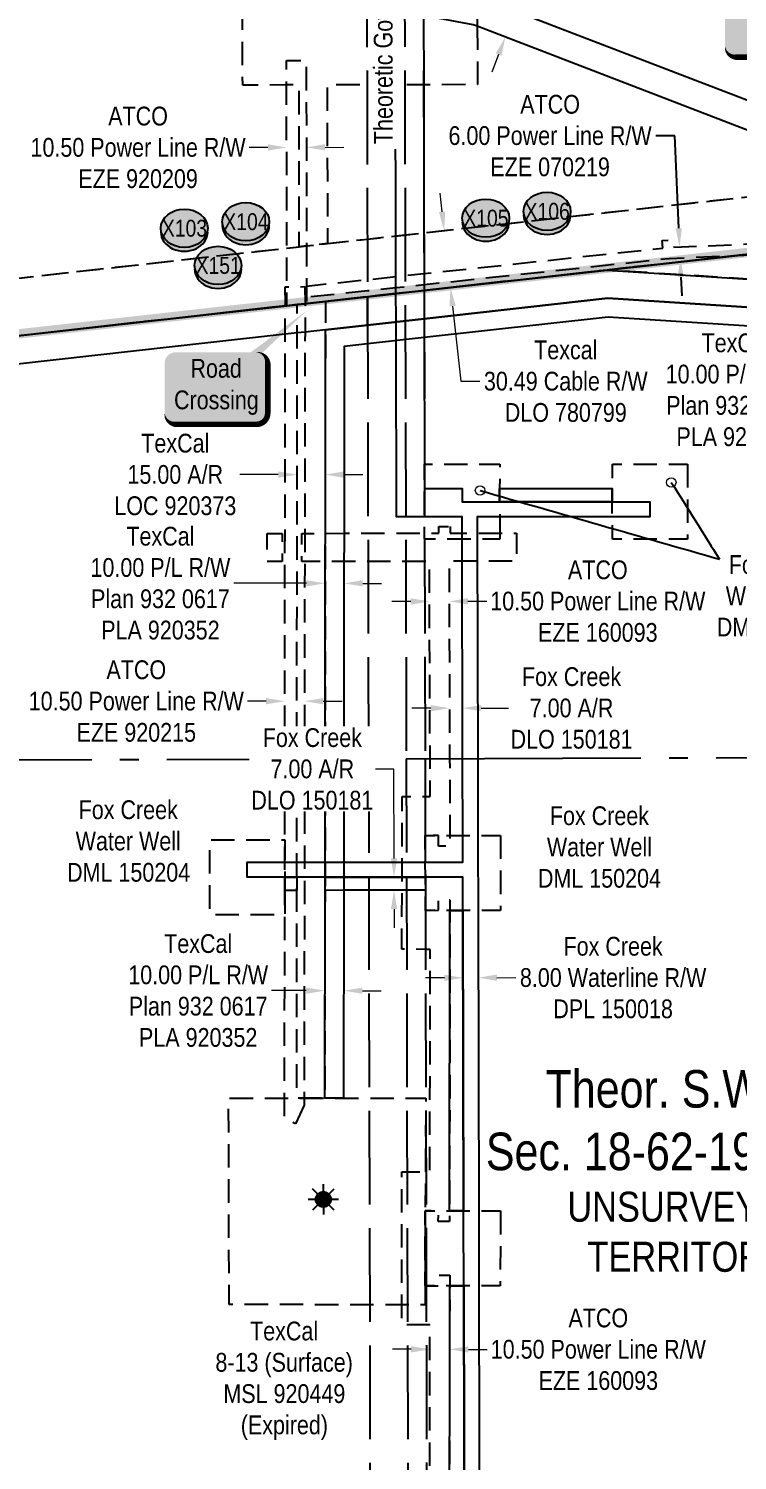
# Model space of a CAD drawing. Extents: x 507881 to 521259, y 6022177 to 6031356.
# Drawn here: x 509466 to 509844, y 6023571 to 6024334 of the extents above; entities that cross this region are included whole.
import ezdxf
from ezdxf.enums import TextEntityAlignment as Align

# ---------------------------------------------------------------- set-up
doc = ezdxf.new("R2010")
doc.units = 0
doc.header["$LTSCALE"] = 5
doc.header["$PDMODE"] = 3
doc.header["$PDSIZE"] = 30
for name, pattern in [('foc-ACCESSROAD', [3.75, 2.5, -1.25]), ('foc-EZE', [3.75, 2.5, -1.25]), ('foc-FLOWLINE', [3.75, 2.5, -1.25]), ('foc-QUARTERLINE', [33, 25, -3, 2, -3]), ('foc-UNSURVEYED', [12.5, 10, -2.5])]:
    doc.linetypes.add(name, pattern=pattern)
doc.layers.get('Defpoints').update_dxf_attribs({"color": 9})
for name, color, linetype in [('AS-OWNER', 7, 'Continuous'), ('AS-POWER', 104, 'foc-POWER'), ('C-SYMBOL', 7, 'Continuous'), ('CG-NOTES', 7, 'Continuous'), ('F-AR', 190, 'foc-ACCESSROAD'), ('F-EZE', 190, 'foc-FLOWLINE'), ('F-RW', 190, 'Continuous'), ('F-WS', 190, 'foc-ACCESSROAD'), ('F-WS-S', 190, 'Continuous'), ('L-QSEC', 8, 'foc-QUARTERLINE'), ('L-ROAD-T', 7, 'Continuous'), ('L-UNS-T', 3, 'Continuous'), ('L-USEC', 7, 'foc-UNSURVEYED'), ('P-BUFFER OUTLINE 30m', 40, 'foc-EZE'), ('P-CROSSINGS', 250, 'Continuous')]:
    doc.layers.add(name, color=color, linetype=linetype)
for name, color, linetype, lineweight in [('F-AR-T', 190, 'Continuous', 9), ('F-EZE-T', 190, 'Continuous', 9), ('F-RW-T', 190, 'Continuous', 9), ('F-WS-T', 190, 'Continuous', 9)]:
    doc.layers.add(name, color=color, linetype=linetype, lineweight=lineweight)
doc.styles.add('175L', font='ARIALN.TTF', dxfattribs={"height": 20})
doc.styles.add('80', font='ARIALN.TTF', dxfattribs={"height": 10})
doc.styles.add('80CG', font='ARIALN.TTF', dxfattribs={"height": 10})
doc.styles.add('80L', font='ARIALN.TTF', dxfattribs={"height": 10})
doc.styles.add('Crossing', font='ARIALN.TTF', dxfattribs={"height": 10})
doc.styles.add('foc-LtypeFont', font='ARIALN.TTF', dxfattribs={"height": 7.35})
doc.linetypes.add('foc-POWER', pattern='A,6,-1,["P",foc-LtypeFont,S=0.2,R=0,X=-0.625,Y=-0.75],-1.24,4', length=12.24)
doc.linetypes.add('foc-POWER-NOLINE', pattern='A,0,-4,["P",foc-LtypeFont,S=0.2,R=0,X=-0.625,Y=-0.75],-8.24', length=12.24)
doc.dimstyles.new('Compass 5 000', dxfattribs={"dimscale": 5, "dimtxt": 9, "dimasz": 2, "dimexe": 0.2, "dimexo": 0.0625, "dimgap": 0.5, "dimtad": 0, "dimtih": 1, "dimtoh": 1, "dimzin": 0, "dimdsep": 46, "dimtxsty": '80CG', "dimcen": 0.1, "dimse1": 1, "dimse2": 1, "dimclrd": 256, "dimclrt": 256, "dimaunit": 1, "dimadec": 4, "dimazin": 0, "dimtfac": 0.06, "dimtofl": 0, "dimtmove": 0, "dimatfit": 1, "dimfxl": 0.2, "dimtolj": 1, "dimtzin": 0, "dimlwd": -1, "dimarcsym": 0})

# ---------------------------------------------------------------- blocks, each defined once
blk = doc.blocks.new('*D639')
at = {"layer": 'Defpoints', "color": 0, "transparency": 16777216}
for p in [(509690.07, 6024028.45), (509679.61, 6024020.38), (509690.09, 6024020.41)]:
    blk.add_point(p, dxfattribs=at)
at = {"layer": 'F-EZE-T', "transparency": 16777216}
for p, q in [((509669.59, 6024028.39), (509659.59, 6024028.37)), ((509700.07, 6024028.48), (509710.07, 6024028.51))]:
    blk.add_line(p, q, dxfattribs=at)
for points in [[(509669.59, 6024030.06), (509669.6, 6024026.73), (509679.59, 6024028.42)], [(509700.06, 6024030.14), (509700.07, 6024026.81), (509690.07, 6024028.45)]]:
    blk.add_solid(points, dxfattribs=at)
at = {"layer": 'F-EZE-T', "transparency": 16777216, "insert": (509769.21, 6024028.51), "char_height": 10, "attachment_point": 5, "style": '80CG'}
blk.add_mtext('\\A1;ATCO\\P10.50 Power Line R/W\\PEZE 160093', dxfattribs=at)
blk = doc.blocks.new('*D640')
at = {"layer": 'Defpoints', "color": 0, "transparency": 16777216}
for p in [(509603.47, 6024277.89), (509613.97, 6024277.91), (509603.48, 6024270.28)]:
    blk.add_point(p, dxfattribs=at)
at = {"layer": 'F-EZE-T', "transparency": 16777216}
for p, q in [((509593.48, 6024270.26), (509583.48, 6024270.24)), ((509623.98, 6024270.31), (509633.98, 6024270.33))]:
    blk.add_line(p, q, dxfattribs=at)
for points in [[(509593.48, 6024271.93), (509593.49, 6024268.59), (509603.48, 6024270.28)], [(509623.98, 6024271.98), (509623.99, 6024268.65), (509613.98, 6024270.3)]]:
    blk.add_solid(points, dxfattribs=at)
at = {"layer": 'F-EZE-T', "transparency": 16777216, "insert": (509524.34, 6024270.24), "char_height": 10, "attachment_point": 5, "style": '80CG'}
blk.add_mtext('\\A1;ATCO\\P10.50 Power Line R/W\\PEZE 920209', dxfattribs=at)
blk = doc.blocks.new('*D641')
at = {"layer": 'Defpoints', "color": 0, "transparency": 16777216}
for p in [(509602.54, 6023989.06), (509613.02, 6023989.05), (509602.54, 6023975.27)]:
    blk.add_point(p, dxfattribs=at)
at = {"layer": 'F-EZE-T', "transparency": 16777216}
for p, q in [((509592.54, 6023975.27), (509582.54, 6023975.28)), ((509623.01, 6023975.25), (509633.01, 6023975.24))]:
    blk.add_line(p, q, dxfattribs=at)
for points in [[(509592.54, 6023976.94), (509592.53, 6023973.61), (509602.54, 6023975.27)], [(509623.02, 6023976.92), (509623.01, 6023973.58), (509613.01, 6023975.26)]]:
    blk.add_solid(points, dxfattribs=at)
at = {"layer": 'F-EZE-T', "transparency": 16777216, "insert": (509523.39, 6023975.28), "char_height": 10, "attachment_point": 5, "style": '80CG'}
blk.add_mtext('\\A1;ATCO\\P10.50 Power Line R/W\\PEZE 920215', dxfattribs=at)
blk = doc.blocks.new('*D642')
at = {"layer": 'Defpoints', "color": 0, "transparency": 16777216}
for p in [(509609.04, 6024095.97), (509609, 6024038.53), (509624.01, 6024038.52)]:
    blk.add_point(p, dxfattribs=at)
at = {"layer": 'F-AR-T', "transparency": 16777216}
for p, q in [((509599.04, 6024095.98), (509578.47, 6024095.99)), ((509634.04, 6024095.96), (509644.04, 6024095.95))]:
    blk.add_line(p, q, dxfattribs=at)
for points in [[(509599.04, 6024097.65), (509599.04, 6024094.31), (509609.04, 6024095.97)], [(509634.04, 6024097.63), (509634.04, 6024094.29), (509624.04, 6024095.96)]]:
    blk.add_solid(points, dxfattribs=at)
at = {"layer": 'F-AR-T', "transparency": 16777216, "insert": (509544.17, 6024095.99), "char_height": 10, "attachment_point": 5, "style": '80CG'}
blk.add_mtext('\\A1;TexCal\\P15.00 A/R\\PLOC 920373', dxfattribs=at)
blk = doc.blocks.new('*D653')
at = {"layer": 'Defpoints', "color": 0, "transparency": 16777216}
for p in [(509624.07, 6024134.89), (509634.06, 6024134.88), (509624.01, 6024038.06)]:
    blk.add_point(p, dxfattribs=at)
at = {"layer": 'F-RW-T', "transparency": 16777216}
for p, q in [((509614.01, 6024038.07), (509575.32, 6024038.09)), ((509644, 6024038.05), (509654, 6024038.04))]:
    blk.add_line(p, q, dxfattribs=at)
for points in [[(509614.01, 6024039.74), (509614.01, 6024036.4), (509624.01, 6024038.06)], [(509644, 6024039.72), (509644, 6024036.38), (509634, 6024038.06)]]:
    blk.add_solid(points, dxfattribs=at)
at = {"layer": 'F-RW-T', "transparency": 16777216, "insert": (509536.24, 6024038.09), "char_height": 10, "attachment_point": 5, "style": '80CG'}
blk.add_mtext('\\A1;TexCal\\P10.00 P/L R/W\\PPlan 932 0617\\PPLA 920352', dxfattribs=at)
blk = doc.blocks.new('*D654')
at = {"layer": 'Defpoints', "color": 0, "transparency": 16777216}
for p in [(509720.4, 6024344.97), (509725.36, 6024343.07), (509715.01, 6024330.97)]:
    blk.add_point(p, dxfattribs=at)
at = {"layer": 'F-RW-T', "transparency": 16777216}
for p, q in [((509728.95, 6024352.4), (509732.63, 6024361.98)), ((509732.63, 6024361.98), (509742.63, 6024361.98)), ((509716.39, 6024319.73), (509712.8, 6024310.4))]:
    blk.add_line(p, q, dxfattribs=at)
for points in [[(509727.39, 6024353), (509730.5, 6024351.8), (509725.36, 6024343.07)], [(509714.83, 6024320.33), (509717.94, 6024319.13), (509719.97, 6024329.06)]]:
    blk.add_solid(points, dxfattribs=at)
at = {"layer": 'F-RW-T', "transparency": 16777216, "insert": (509781.72, 6024361.98), "char_height": 10, "attachment_point": 5, "style": '80CG'}
blk.add_mtext('\\A1;TexCal\\P15.00 P/L R/W\\PPLA 990759', dxfattribs=at)
blk = doc.blocks.new('*D678')
at = {"layer": 'Defpoints', "color": 0, "transparency": 16777216}
for p in [(509653.23, 6023881.52), (509660.67, 6023881.52), (509653.23, 6023874.52)]:
    blk.add_point(p, dxfattribs=at)
at = {"layer": 'F-RW-T', "transparency": 16777216}
for p, q in [((509660.65, 6023939.14), (509650.65, 6023939.14)), ((509660.67, 6023891.52), (509660.65, 6023939.14)), ((509660.68, 6023864.52), (509660.68, 6023854.52))]:
    blk.add_line(p, q, dxfattribs=at)
for points in [[(509662.33, 6023891.52), (509659, 6023891.52), (509660.67, 6023881.52)], [(509662.35, 6023864.52), (509659.01, 6023864.52), (509660.67, 6023874.52)]]:
    blk.add_solid(points, dxfattribs=at)
at = {"layer": 'F-RW-T', "transparency": 16777216, "insert": (509617.16, 6023939.14), "char_height": 10, "attachment_point": 5, "style": '80CG', "bg_fill": 3, "box_fill_scale": 1.1, "bg_fill_color": 256, "bg_fill_true_color": 13158600, "bg_fill_transparency": 0}
blk.add_mtext('\\A1;Fox Creek\\P7.00 A/R\\PDLO 150181', dxfattribs=at)
blk = doc.blocks.new('*D679')
at = {"layer": 'Defpoints', "color": 0, "transparency": 16777216}
for p in [(509697.47, 6023828.51), (509705.48, 6023828.53), (509705.48, 6023827.95)]:
    blk.add_point(p, dxfattribs=at)
at = {"layer": 'F-RW-T', "transparency": 16777216}
for p, q in [((509687.47, 6023827.91), (509677.47, 6023827.89)), ((509715.48, 6023827.97), (509725.48, 6023827.99))]:
    blk.add_line(p, q, dxfattribs=at)
for points in [[(509687.47, 6023829.57), (509687.47, 6023826.24), (509697.47, 6023827.93)], [(509715.48, 6023829.63), (509715.49, 6023826.3), (509705.48, 6023827.95)]]:
    blk.add_solid(points, dxfattribs=at)
at = {"layer": 'F-RW-T', "transparency": 16777216, "insert": (509777.36, 6023827.99), "char_height": 10, "attachment_point": 5, "style": '80CG'}
blk.add_mtext('\\A1;Fox Creek\\P8.00 Waterline R/W\\PDPL 150018', dxfattribs=at)
blk = doc.blocks.new('*D685')
at = {"layer": 'Defpoints', "color": 0, "transparency": 16777216}
for p in [(509623.88, 6023830.04), (509633.87, 6023830.03), (509623.87, 6023821.06)]:
    blk.add_point(p, dxfattribs=at)
at = {"layer": 'F-RW-T', "transparency": 16777216}
for p, q in [((509613.87, 6023821.07), (509595.45, 6023821.08)), ((509643.87, 6023821.05), (509653.87, 6023821.04))]:
    blk.add_line(p, q, dxfattribs=at)
for points in [[(509613.88, 6023822.73), (509613.87, 6023819.4), (509623.87, 6023821.06)], [(509643.87, 6023822.71), (509643.87, 6023819.38), (509633.87, 6023821.05)]]:
    blk.add_solid(points, dxfattribs=at)
at = {"layer": 'F-RW-T', "transparency": 16777216, "insert": (509556.36, 6023821.08), "char_height": 10, "attachment_point": 5, "style": '80CG'}
blk.add_mtext('\\A1;TexCal\\P10.00 P/L R/W\\PPlan 932 0617\\PPLA 920352', dxfattribs=at)
blk = doc.blocks.new('GAS')
h = blk.add_hatch(color=255)
h.dxf.hatch_style = 1
edge = h.paths.add_edge_path()
edge.add_arc((0, 0), 0.9, 0, 360)
for p, q in [((0, 0.81), (0, 1.62)), ((-0.81, 0), (-1.62, 0)), ((-0.57, 0.57), (-1.14, 1.14)), ((0.57, 0.57), (1.14, 1.14)), ((1.62, 0), (0.81, 0)), ((-0.57, -0.57), (-1.14, -1.14)), ((0, -0.81), (0, -1.62)), ((1.14, -1.14), (0.57, -0.57))]:
    blk.add_line(p, q)
blk.add_circle((0, 0), 0.8)
blk = doc.blocks.new('*D1044')
at = {"layer": 'Defpoints', "color": 0, "transparency": 16777216}
for p in [(509816.97, 6024240.41), (509820.34, 6024210.11), (509690.75, 6024195.68)]:
    blk.add_point(p, dxfattribs=at)
at = {"layer": 'F-RW-T', "transparency": 16777216}
for p, q in [((509686.27, 6024235.92), (509685.16, 6024245.86)), ((509691.86, 6024185.74), (509696.32, 6024145.69)), ((509696.32, 6024145.69), (509706.32, 6024145.69))]:
    blk.add_line(p, q, dxfattribs=at)
for points in [[(509687.93, 6024236.1), (509684.61, 6024235.73), (509687.38, 6024225.98)], [(509693.51, 6024185.93), (509690.2, 6024185.56), (509690.75, 6024195.68)]]:
    blk.add_solid(points, dxfattribs=at)
at = {"layer": 'F-RW-T', "transparency": 16777216, "insert": (509752.15, 6024145.69), "char_height": 10, "attachment_point": 5, "style": '80CG'}
blk.add_mtext('\\A1;Texcal\\P30.49 Cable R/W\\PDLO 780799', dxfattribs=at)
blk = doc.blocks.new('*D1046')
at = {"layer": 'Defpoints', "color": 0, "transparency": 16777216}
for p in [(509817.42, 6024187.15), (509816.77, 6024177.18), (509894.33, 6024182.2)]:
    blk.add_point(p, dxfattribs=at)
at = {"layer": 'F-RW-T', "transparency": 16777216}
for p, q in [((509894.97, 6024192.18), (509895.62, 6024202.16)), ((509893.05, 6024162.25), (509891.69, 6024141.11)), ((509891.69, 6024141.11), (509881.69, 6024141.11))]:
    blk.add_line(p, q, dxfattribs=at)
for points in [[(509893.31, 6024192.29), (509896.64, 6024192.07), (509894.33, 6024182.2)], [(509891.38, 6024162.36), (509894.71, 6024162.14), (509893.69, 6024172.23)]]:
    blk.add_solid(points, dxfattribs=at)
at = {"layer": 'F-RW-T', "transparency": 16777216, "insert": (509842.6, 6024141.11), "char_height": 10, "attachment_point": 5, "style": '80CG'}
blk.add_mtext('\\A1;TexCal\\P10.00 P/L R/W\\PPlan 932 0617\\PPLA 920352', dxfattribs=at)
blk = doc.blocks.new('*D1108')
at = {"layer": 'Defpoints', "color": 0, "transparency": 16777216}
for p in [(509690.21, 6023974.6), (509697.16, 6023974.61), (509697.17, 6023971.56)]:
    blk.add_point(p, dxfattribs=at)
at = {"layer": 'F-RW-T', "transparency": 16777216}
for p, q in [((509680.22, 6023971.53), (509670.22, 6023971.51)), ((509707.17, 6023971.58), (509721.73, 6023971.61))]:
    blk.add_line(p, q, dxfattribs=at)
for points in [[(509680.22, 6023973.19), (509680.22, 6023969.86), (509690.22, 6023971.55)], [(509707.16, 6023973.25), (509707.17, 6023969.92), (509697.17, 6023971.56)]]:
    blk.add_solid(points, dxfattribs=at)
at = {"layer": 'F-RW-T', "transparency": 16777216, "insert": (509755.23, 6023971.61), "char_height": 10, "attachment_point": 5, "style": '80CG'}
blk.add_mtext('\\A1;Fox Creek\\P7.00 A/R\\PDLO 150181', dxfattribs=at)
blk = doc.blocks.new('*D1113')
at = {"layer": 'Defpoints', "color": 0, "transparency": 16777216}
for p in [(509690.25, 6023545.93), (509698.09, 6023545.95), (509698.1, 6023542.64)]:
    blk.add_point(p, dxfattribs=at)
at = {"layer": 'F-RW-T', "transparency": 16777216}
for p, q in [((509680.26, 6023542.59), (509670.26, 6023542.57)), ((509708.1, 6023542.66), (509718.1, 6023542.68))]:
    blk.add_line(p, q, dxfattribs=at)
for points in [[(509680.26, 6023544.26), (509680.27, 6023540.93), (509690.26, 6023542.62)], [(509708.1, 6023544.33), (509708.1, 6023540.99), (509698.1, 6023542.64)]]:
    blk.add_solid(points, dxfattribs=at)
at = {"layer": 'F-RW-T', "transparency": 16777216, "insert": (509751.59, 6023542.68), "char_height": 10, "attachment_point": 5, "style": '80CG'}
blk.add_mtext('\\A1;Fox Creek\\P7.00 A/R\\PDLO 150181', dxfattribs=at)
blk = doc.blocks.new('*D1119')
at = {"layer": 'Defpoints', "color": 0, "transparency": 16777216}
for p in [(509679.79, 6023629.84), (509690.29, 6023629.98), (509690.29, 6023629.84)]:
    blk.add_point(p, dxfattribs=at)
at = {"layer": 'F-EZE-T', "transparency": 16777216}
for p, q in [((509669.79, 6023629.99), (509659.79, 6023629.99)), ((509700.29, 6023629.97), (509710.34, 6023629.97))]:
    blk.add_line(p, q, dxfattribs=at)
for points in [[(509669.79, 6023631.65), (509669.79, 6023628.32), (509679.79, 6023629.98)], [(509700.29, 6023631.64), (509700.29, 6023628.3), (509690.29, 6023629.98)]]:
    blk.add_solid(points, dxfattribs=at)
at = {"layer": 'F-EZE-T', "transparency": 16777216, "insert": (509769.48, 6023629.97), "char_height": 10, "attachment_point": 5, "style": '80CG'}
blk.add_mtext('\\A1;ATCO\\P10.50 Power Line R/W\\PEZE 160093', dxfattribs=at)
blk = doc.blocks.new('*U1400')
h = blk.add_hatch(color=255)
edge = h.paths.add_edge_path()
edge.add_line((-24, -28.5), (24, -28.5))
edge.add_arc((24, -22.5), 6, 270, 360)
edge.add_line((30, -22.5), (30, 21))
edge.add_arc((24, 21), 6, 0, 90)
edge.add_line((24, 27), (-24, 27))
edge.add_arc((-24, 21), 6, 90, 180)
edge.add_line((-30, 21), (-30, -22.5))
edge.add_arc((-24, -22.5), 6, 180, 270)
at = {"color": 14, "flags": 128}
blk.add_lwpolyline([(-24, -28.5, 3, 3, 0), (24, -28.5, 3, 3, 0.414214), (30, -22.5, 3, 3, 0), (30, 21, 3, 0, 0.414214), (24, 27, 0, 0, 0), (-24, 27, 0, 0, 0.414214), (-30, 21, 0, 0, 0), (-30, -22.5, 0, 3, 0.414214)], format="xyseb", close=True, dxfattribs=at)
at = {"color": 14, "style": '80'}
blk.add_attdef('ENTER_TEXT_001', (-26.85, -4.92), '', height=10, dxfattribs=at)
blk = doc.blocks.new('*D1432')
at = {"layer": 'Defpoints', "color": 0, "transparency": 16777216}
for p in [(509812.77, 6024217.2), (509828.9, 6024217.91), (509829.16, 6024211.92)]:
    blk.add_point(p, dxfattribs=at)
at = {"layer": 'F-RW', "transparency": 16777216}
for p, q in [((509810.16, 6024276.52), (509800.16, 6024276.52)), ((509812.33, 6024227.2), (509810.16, 6024276.52)), ((509813.47, 6024201.22), (509813.91, 6024191.23))]:
    blk.add_line(p, q, dxfattribs=at)
for points in [[(509814, 6024227.27), (509810.67, 6024227.12), (509812.77, 6024217.2)], [(509815.14, 6024201.29), (509811.81, 6024201.15), (509813.03, 6024211.21)]]:
    blk.add_solid(points, dxfattribs=at)
at = {"layer": 'F-RW', "transparency": 16777216, "insert": (509743.8, 6024276.52), "char_height": 10, "attachment_point": 5, "style": '80CG'}
blk.add_mtext('\\A1;ATCO\\P6.00 Power Line R/W\\PEZE 070219', dxfattribs=at)
blk = doc.blocks.new('xing2')
h = blk.add_hatch(color=50)
h.dxf.hatch_style = 1
edge = h.paths.add_edge_path()
edge.add_ellipse((0, 0), major_axis=(-12.5, 0), ratio=0.816297, start_angle=0, end_angle=360)
h = blk.add_hatch(color=250)
h.dxf.hatch_style = 1
edge = h.paths.add_edge_path()
edge.add_ellipse((0, -2.05), major_axis=(-12.5, 0), ratio=0.816297, start_angle=0, end_angle=180)
edge.add_line((12.5, -2.05), (12.5, 0))
edge.add_ellipse((0, 0), major_axis=(-12.5, 0), ratio=0.816297, start_angle=0, end_angle=180, ccw=False)
edge.add_line((-12.5, 0), (-12.5, -2.05))
at = {"color": 250}
blk.add_ellipse((0, 0), major_axis=(-12.5, 0), ratio=0.816297, dxfattribs=at)
blk.add_ellipse((0, -2.05), major_axis=(-12.5, 0), ratio=0.816297, start_param=0, end_param=3.141593, dxfattribs=at)
at = {"color": 250, "style": 'Crossing'}
blk.add_attdef('CROSSING', text='', height=9, dxfattribs=at).set_placement((0.09, 0.02), align=Align.MIDDLE_CENTER)
at = {"color": 250, "style": 'Crossing', "flags": 1}
for tag, p in [('OWNER', (0.09, -12.49)), ('DESCRIPTION', (0.09, -25.77)), ('LOCATION', (0.09, -39.3)), ('DWG_REF', (0.09, -52.84))]:
    blk.add_attdef(tag, text='', height=9, dxfattribs=at).set_placement(p, align=Align.MIDDLE_CENTER)
blk = doc.blocks.new('*U1601')
h = blk.add_hatch(color=59)
edge = h.paths.add_edge_path()
edge.add_line((-21.5, -20), (21.5, -20))
edge.add_arc((21.5, -14), 6, 270, 360)
edge.add_line((27.5, -14), (27.5, 12.5))
edge.add_arc((21.5, 12.5), 6, 0, 90)
edge.add_line((21.5, 18.5), (-21.5, 18.5))
edge.add_arc((-21.5, 12.5), 6, 90, 180)
edge.add_line((-27.5, 12.5), (-27.5, -14))
edge.add_arc((-21.5, -14), 6, 180, 270)
at = {"color": 1, "flags": 128}
blk.add_lwpolyline([(48.7, 40.93, 0, 7.5, 0), (0, 0, 0, 0, 0)], format="xyseb", dxfattribs=at)
blk.add_lwpolyline([(-21.5, -20, 3, 3, 0), (21.5, -20, 3, 3, 0.414214), (27.5, -14, 3, 3, 0), (27.5, 12.5, 3, 0, 0.414214), (21.5, 18.5, 0, 0, 0), (-21.5, 18.5, 0, 0, 0.414214), (-27.5, 12.5, 0, 0, 0), (-27.5, -14, 0, 3, 0.414214)], format="xyseb", close=True, dxfattribs=at)
at = {"color": 1, "style": '80'}
blk.add_attdef('ENTER_TEXT_001', (-37.38, -4.99), '', height=10, dxfattribs=at)

msp = doc.modelspace()

# ---------------------------------------------------------------- linework, layer by layer
at = {"layer": 'AS-POWER', "linetype": 'foc-POWER-NOLINE', "flags": 128}
msp.add_lwpolyline([(508327.399, 6024141.431), (508384.161, 6024141.764), (508648.994, 6024142.494), (508844.709, 6024143.002), (509028.145, 6024144.835), (509256.304, 6024147.109), (509907.517, 6024219.816), (509919.997, 6024221.206), (509961.766, 6024210.917), (509991.73, 6024188.567), (510002.716, 6024180.37), (510052.236, 6024143.43), (510056.216, 6024140.407), (510068.153, 6024131.338), (510080.283, 6024122.125), (510084.071, 6024119.247), (510125.674, 6024087.695), (510191.804, 6024037.541), (510203.435, 6024028.762), (510210.2, 6024023.654), (510210.613, 6024023.343), (510211.411, 6024022.74), (510214.932, 6024020.083), (510215.502, 6024019.651), (510296.096, 6023958.814), (510298.091, 6023957.307), (510312.188, 6023946.666), (510314.054, 6023945.258), (510415.8, 6023868.457), (510450.414, 6023822.362), (510455.051, 6023816.189), (510457.074, 6023813.494), (510459.126, 6023810.762), (510464.115, 6023804.118), (510465.786, 6023801.893), (510469.381, 6023797.106), (510481.306, 6023781.226), (510486.885, 6023777.014), (510574.205, 6023711.101), (510591.554, 6023698.005), (510729.603, 6023593.801)], dxfattribs=at)
at = {"layer": 'F-AR', "flags": 128}
msp.add_lwpolyline([(508295.182, 6023016.666), (508296.274, 6023116.6), (508296.603, 6023146.759), (508298.427, 6023314.11), (508298.429, 6023317.49), (508298.423, 6023344.599), (508298.421, 6023347.991), (508298.39, 6023364.807), (508298.371, 6023374.8), (508297.987, 6023576.42), (508297.959, 6023591.42), (508297.443, 6023862.306), (508297.415, 6023877.296), (508297.336, 6023918.533), (508297.32, 6023926.968), (508297.307, 6023933.753), (508297.301, 6023936.993), (508297.294, 6023940.889), (508297.272, 6023952.356), (508297.253, 6023962.407), (508297.234, 6023972.46), (508297.175, 6024003.319), (508297.146, 6024018.324), (508297.021, 6024084.272), (508296.817, 6024191.246), (508296.788, 6024206.236), (508296.76, 6024221.228), (508296.717, 6024244.016), (508296.698, 6024254.079), (508296.056, 6024590.758), (508296.044, 6024597.02), (508296.038, 6024600.203), (508296.018, 6024610.71), (508296.013, 6024612.923), (508296.004, 6024618.048), (508295.964, 6024638.288), (508299.008, 6024637.985), (508316.094, 6024636.155), (508323.404, 6024635.378), (508326.457, 6024635.065), (508326.521, 6024601.606), (508326.541, 6024591.099), (508327.184, 6024254.051), (508327.203, 6024243.989), (508327.246, 6024221.433), (508327.274, 6024206.44), (508327.303, 6024191.377), (508327.341, 6024171.918), (508330.39, 6024171.936), (508334.244, 6024171.958), (508357.093, 6024172.093), (508364.1, 6024172.154), (508374.014, 6024172.199), (508384.029, 6024172.253), (508399.06, 6024172.294), (508648.911, 6024172.977), (508664.516, 6024173.021), (508844.65, 6024173.52), (508938.141, 6024173.778), (508953.249, 6024173.861), (508970.333, 6024173.875), (508985.675, 6024173.908), (509007.147, 6024173.968), (509022.493, 6024174.01), (509055.186, 6024174.099), (509056.913, 6024174.104), (509177.129, 6024176.217), (509254.452, 6024177.578), (509603.58, 6024216.626), (509610.22, 6024217.37), (509614.08, 6024217.801), (509625.221, 6024219.047), (509643.116, 6024221.05), (509646.479, 6024221.425), (509661.634, 6024223.112), (509676.63, 6024224.782), (509907.447, 6024250.484), (509907.513, 6024221.371), (509907.517, 6024219.816), (509841.452, 6024212.459), (509774.126, 6024204.962), (509676.695, 6024194.078), (509661.698, 6024192.426), (509646.544, 6024190.756), (509624.1, 6024188.245), (509614.136, 6024187.13), (509613.286, 6024187.035), (509609.096, 6024186.566), (509603.636, 6024185.956), (509602.781, 6024185.86), (509256.304, 6024147.109), (509206.216, 6024146.609), (509200.209, 6024146.553), (509177.188, 6024146.323), (509055.243, 6024145.105), (509054.204, 6024145.094), (509019.159, 6024144.746), (509003.8, 6024144.593), (508982.312, 6024144.379), (508966.966, 6024144.229), (508949.845, 6024144.056), (508934.738, 6024143.907), (508844.709, 6024143.002), (508671.405, 6024142.553), (508664.602, 6024142.536), (508655.798, 6024142.512), (508648.994, 6024142.494), (508397.279, 6024141.799), (508384.161, 6024141.764), (508382.248, 6024141.755), (508372.233, 6024141.695), (508357.067, 6024141.605), (508334.217, 6024141.468), (508330.448, 6024141.445), (508327.399, 6024141.431), (508327.634, 6024018.298), (508327.663, 6024003.294), (508327.721, 6023972.432), (508327.74, 6023962.379), (508327.759, 6023952.327), (508327.781, 6023940.971), (508327.784, 6023939.161), (508327.813, 6023923.941), (508327.902, 6023877.264), (508327.931, 6023862.273), (508328.859, 6023374.837), (508328.87, 6023369.036), (508328.878, 6023364.843), (508328.91, 6023348.049), (508328.928, 6023338.549), (508328.917, 6023313.947), (508327.093, 6023146.841), (508326.763, 6023116.682), (508325.672, 6023016.749)], dxfattribs=at)
msp.add_lwpolyline([(509623.907, 6023874.506), (509623.839, 6023763.803), (509612.82, 6023763.812), (509608.835, 6023763.814), (509608.904, 6023874.5), (509608.908, 6023881.5), (509608.947, 6023944.463), (509609.087, 6024171.439), (509609.096, 6024186.566), (509613.286, 6024187.036), (509614.136, 6024187.13), (509624.1, 6024188.245), (509624.091, 6024173.116), (509623.95, 6023944.505), (509623.911, 6023881.506), (509623.907, 6023874.506)], close=True, dxfattribs=at)
at = {"layer": 'F-EZE', "flags": 128}
for points in [[(509609.096, 6024186.566), (509603.636, 6024185.957), (509603.618, 6024195.989), (509603.58, 6024216.626), (509603.423, 6024303.538), (509603.399, 6024316.542), (509613.901, 6024316.56), (509614.08, 6024217.801), (509614.119, 6024196.412), (509614.13, 6024190.378), (509614.136, 6024187.13), (509613.286, 6024187.036), (509609.096, 6024186.566)], [(510039.655, 6024236.77), (510044.712, 6024231.691), (510040.461, 6024227.46), (510035.405, 6024232.539), (510029.469, 6024228.048), (509992.824, 6024200.177), (509999.525, 6024195.019), (510007.843, 6024188.617), (510014.852, 6024183.222), (510061.479, 6024147.336), (510073.359, 6024138.192), (510085.431, 6024128.901), (510207.899, 6024034.648), (510213.887, 6024030.035), (510215.821, 6024028.55), (510218.747, 6024026.294), (510216.061, 6024020.789), (510212.193, 6024023.769), (510211.195, 6024024.534), (510204.272, 6024029.866), (510081.801, 6024124.122), (510069.729, 6024133.413), (510057.848, 6024142.557), (510007.315, 6024181.451), (509998.044, 6024188.587), (509991.988, 6024193.248), (509984.267, 6024191.434), (509972.414, 6024192.197), (509981.044, 6024198.755), (509914.633, 6024214.782), (509913.959, 6024197.484), (509907.966, 6024197.717), (509908.656, 6024215.416), (509907.527, 6024215.366), (509841.452, 6024212.459), (509807.204, 6024210.953), (509676.689, 6024197.044), (509661.692, 6024195.446), (509646.537, 6024193.831), (509614.13, 6024190.378), (509614.119, 6024196.412), (509646.525, 6024199.866), (509661.679, 6024201.481), (509676.676, 6024203.078), (509803.785, 6024216.623), (509803.504, 6024220.613), (509809.486, 6024221.035), (509809.765, 6024217.073), (509907.513, 6024221.372), (509908.891, 6024221.432), (509910.234, 6024255.899), (509910.555, 6024264.131), (509916.547, 6024263.897), (509916.147, 6024253.625), (509914.871, 6024220.893), (509987.203, 6024203.438), (510025.907, 6024232.855), (510029.428, 6024235.53), (510033.545, 6024238.658), (510042.389, 6024250.185), (510052.841, 6024263.807), (510063.126, 6024277.212), (510065.986, 6024271.09), (510055.701, 6024257.684), (510045.25, 6024244.062), (510039.655, 6024236.77)], [(509907.527, 6024215.366), (509907.571, 6024196.371), (509774.126, 6024204.962), (509841.452, 6024212.459), (509907.517, 6024219.816), (509907.527, 6024215.366)], [(509612.816, 6023760.133), (509608.182, 6023750.155), (509602.308, 6023752.939), (509602.326, 6023763.819), (509602.484, 6023861.49), (509602.442, 6023874.498), (509602.442, 6023881.497), (509602.459, 6023889.497), (509602.484, 6023901.489), (509602.514, 6023944.445), (509602.62, 6024097.755), (509602.753, 6024170.731), (509602.781, 6024185.86), (509602.783, 6024187.017), (509602.681, 6024195.978), (509603.618, 6024195.989), (509613.182, 6024196.097), (509613.286, 6024187.036), (509613.258, 6024171.904), (509613.122, 6024097.748), (509613.092, 6024064.655), (509613.078, 6024049.659), (509612.983, 6023944.474), (509612.933, 6023889.502), (509612.926, 6023881.502), (509612.82, 6023763.812), (509612.816, 6023760.133)], [(509593.038, 6024064.621), (509601.085, 6024064.635), (509601.111, 6024049.643), (509593.03, 6024049.63), (509593.038, 6024064.621)], [(509690.5, 6024068.269), (509690.507, 6024064.787), (509696.968, 6024064.798), (509704.968, 6024064.812), (509716.968, 6024064.832), (509725.94, 6024064.848), (509725.967, 6024049.865), (509705.001, 6024049.828), (509697, 6024049.814), (509690.007, 6024049.801), (509690.295, 6023944.706), (509690.407, 6023903.772), (509690.404, 6023898.02), (509684.407, 6023898.059), (509684.445, 6023903.771), (509677.308, 6023903.781), (509677.338, 6023889.528), (509677.355, 6023881.528), (509677.37, 6023874.528), (509677.392, 6023863.822), (509684.443, 6023863.878), (509684.424, 6023869.506), (509690.421, 6023869.527), (509690.404, 6023863.771), (509690.4, 6023861.536), (509690.271, 6023703.756), (509690.264, 6023698.026), (509684.268, 6023698.119), (509684.355, 6023703.777), (509677.73, 6023703.77), (509677.313, 6023703.77), (509677.274, 6023663.777), (509677.815, 6023663.777), (509684.335, 6023663.785), (509684.319, 6023669.517), (509690.316, 6023669.535), (509690.312, 6023663.757), (509690.223, 6023503.553), (509690.209, 6023497.819), (509684.212, 6023497.851), (509684.243, 6023503.586), (509678.153, 6023503.596), (509677.237, 6023503.598), (509677.217, 6023489.39), (509677.206, 6023481.389), (509677.195, 6023476.732), (509677.192, 6023474.39), (509677.179, 6023463.605), (509678.238, 6023463.605), (509717.179, 6023463.569), (509717.646, 6023463.568), (509717.634, 6023451.075), (509679.666, 6023451.115), (509679.654, 6023442.867), (509678.281, 6023442.869), (509664.65, 6023442.882), (509664.663, 6023451.125), (509656.658, 6023451.133), (509656.672, 6023466.128), (509664.687, 6023466.121), (509664.699, 6023474.363), (509664.711, 6023481.363), (509664.723, 6023489.364), (509664.778, 6023524.33), (509678.109, 6023524.316), (509679.728, 6023524.313), (509679.794, 6023643.078), (509677.858, 6023643.08), (509664.766, 6023643.09), (509664.775, 6023653.748), (509664.84, 6023724.512), (509677.355, 6023724.499), (509677.686, 6023724.499), (509679.796, 6023724.497), (509679.901, 6023843.074), (509677.436, 6023843.076), (509664.9, 6023843.091), (509664.922, 6023874.523), (509664.927, 6023881.523), (509664.932, 6023889.523), (509664.957, 6023924.54), (509677.264, 6023924.538), (509679.923, 6023924.537), (509679.858, 6023944.674), (509679.517, 6024049.776), (509677, 6024049.766), (509646.841, 6024049.637), (509645.332, 6024049.63), (509634.009, 6024049.64), (509624.015, 6024049.649), (509613.078, 6024049.659), (509611.645, 6024049.661), (509611.586, 6024064.653), (509613.092, 6024064.655), (509624.024, 6024064.674), (509634.019, 6024064.691), (509646.81, 6024064.713), (509676.969, 6024064.764), (509684.509, 6024064.777), (509684.503, 6024068.257), (509690.5, 6024068.269)]]:
    msp.add_lwpolyline(points, close=True, dxfattribs=at)
at = {"layer": 'F-RW'}
for points in [[(509967.533, 6024249.94), (509962.148, 6024235.937), (509916.147, 6024253.625), (509910.234, 6024255.899), (509907.432, 6024256.977), (509705.029, 6024334.811), (509702.868, 6024335.641), (509676.386, 6024340.572), (509646.216, 6024346.191), (509613.551, 6024352.273), (509616.297, 6024367.023), (509646.183, 6024361.458), (509676.354, 6024355.839), (509705, 6024350.504), (509706.969, 6024350.138), (509907.396, 6024273.065), (509967.533, 6024249.94)], [(509776.933, 6024081.536), (509716.933, 6024081.536), (509716.933, 6024088.537), (509776.933, 6024088.536), (509776.933, 6024081.536)], [(509602.442, 6023874.498), (509602.442, 6023881.497), (509608.908, 6023881.5), (509608.904, 6023874.5), (509602.442, 6023874.498)], [(509677.355, 6023881.528), (509677.37, 6023874.528), (509664.922, 6023874.523), (509647.211, 6023874.516), (509633.902, 6023874.51), (509623.907, 6023874.506), (509623.911, 6023881.506), (509633.906, 6023881.51), (509647.196, 6023881.516), (509664.927, 6023881.523), (509677.355, 6023881.528)], [(509697.396, 6023863.766), (509697.4, 6023861.536), (509697.731, 6023703.75), (509697.228, 6023703.75), (509690.271, 6023703.756), (509690.4, 6023861.536), (509690.404, 6023863.771), (509697.396, 6023863.766)], [(509697.278, 6023663.75), (509697.819, 6023663.75), (509697.824, 6023661.537), (509698.192, 6023503.526), (509697.254, 6023503.527), (509690.233, 6023503.553), (509690.312, 6023663.757), (509697.278, 6023663.75)]]:
    msp.add_lwpolyline(points, close=True, dxfattribs=at)
for points in [[(509698.197, 6023501.265), (509697.824, 6023661.537), (509697.735, 6023701.536), (509697.398, 6023861.536), (509697.368, 6023881.536), (509677.355, 6023881.528), (509647.196, 6023881.516), (509633.906, 6023881.51), (509623.911, 6023881.506), (509612.926, 6023881.502), (509608.908, 6023881.5), (509602.442, 6023881.497), (509582.442, 6023881.489), (509582.442, 6023889.489), (509602.459, 6023889.497), (509608.913, 6023889.5), (509612.933, 6023889.502), (509623.916, 6023889.506), (509633.911, 6023889.51), (509647.179, 6023889.516), (509677.338, 6023889.528), (509697.35, 6023889.536), (509697.313, 6023901.536), (509697.222, 6023944.727), (509696.975, 6024061.536), (509696.949, 6024073.536), (509676.95, 6024073.536), (509661.95, 6024073.536), (509661.752, 6024167.271), (509661.748, 6024168.912), (509661.73, 6024177.342), (509661.727, 6024178.964), (509661.698, 6024192.426), (509661.695, 6024194.046), (509661.692, 6024195.446), (509661.679, 6024201.48), (509661.634, 6024223.112), (509661.464, 6024303.644), (509661.38, 6024343.366)], [(509676.386, 6024340.572), (509676.464, 6024303.672), (509676.63, 6024224.782), (509676.676, 6024203.078), (509676.689, 6024197.044), (509676.695, 6024194.078), (509676.727, 6024178.996), (509676.748, 6024168.943), (509676.891, 6024101.536), (509676.918, 6024088.536), (509696.916, 6024088.536), (509696.931, 6024081.536), (509716.933, 6024081.536), (509776.933, 6024081.536), (509796.933, 6024081.536), (509796.933, 6024081.536), (509796.932, 6024073.536), (509776.95, 6024073.535), (509716.95, 6024073.536), (509704.949, 6024073.536), (509704.975, 6024061.536), (509705.23, 6023944.752), (509705.325, 6023901.536), (509705.412, 6023861.536), (509705.761, 6023701.536), (509705.848, 6023661.536), (509706.198, 6023501.316)], [(509746.552, 6024186.797), (509676.727, 6024178.996), (509646.575, 6024175.671), (509646.544, 6024190.756), (509676.695, 6024194.078), (509746.52, 6024201.878)], [(509256.304, 6024147.109), (509602.781, 6024185.86), (509603.636, 6024185.956), (509609.096, 6024186.566), (509613.286, 6024187.036), (509614.136, 6024187.13), (509624.1, 6024188.245), (509646.544, 6024190.756), (509646.575, 6024175.671), (509624.091, 6024173.116), (509613.257, 6024171.904), (509609.087, 6024171.439), (509602.753, 6024170.731), (509602.753, 6024170.731), (509257.214, 6024132.127)], [(509975.359, 6024166.972), (509774.709, 6024179.889), (509676.748, 6024168.943), (509646.597, 6024165.58), (509634.08, 6024164.177), (509633.945, 6023944.533), (509633.906, 6023881.51), (509633.902, 6023874.511), (509633.834, 6023763.796), (509623.839, 6023763.803), (509623.907, 6023874.506), (509623.911, 6023881.506), (509623.95, 6023944.505), (509624.091, 6024173.116), (509646.575, 6024175.671), (509676.727, 6024178.996), (509774.478, 6024189.918), (509774.478, 6024189.918), (509982.597, 6024176.52)]]:
    msp.add_lwpolyline(points, dxfattribs=at)
at = {"layer": 'F-RW', "flags": 128}
msp.add_lwpolyline([(509982.597, 6024176.52), (509774.478, 6024189.918), (509676.727, 6024178.996), (509646.575, 6024175.671), (509646.544, 6024190.756), (509676.695, 6024194.078), (509774.126, 6024204.962), (509907.571, 6024196.371)], dxfattribs=at)
at = {"layer": 'F-WS', "flags": 128}
for points in [[(509705.029, 6024334.811), (509705.085, 6024303.724), (509676.464, 6024303.672), (509646.306, 6024303.616), (509625.067, 6024303.578), (509625.221, 6024219.047), (509614.08, 6024217.801), (509610.22, 6024217.369), (509610.064, 6024303.55), (509603.423, 6024303.538), (509580.057, 6024303.496), (509579.866, 6024408.519), (509617.875, 6024408.589), (509632.866, 6024408.616), (509646.084, 6024408.64), (509676.243, 6024408.695), (509704.894, 6024408.747), (509705, 6024350.504), (509705.029, 6024334.811)], [(510029.461, 6024228.044), (510029.487, 6024209.668), (510029.505, 6024202.064), (510029.515, 6024197.866), (510029.536, 6024188.686), (510007.843, 6024188.617), (509998.044, 6024188.587), (509991.73, 6024188.567), (509907.59, 6024188.3), (509907.571, 6024196.371), (509907.527, 6024215.366), (509907.517, 6024219.816), (509841.452, 6024212.459), (509774.126, 6024204.962), (509676.695, 6024194.078), (509646.544, 6024190.756), (509624.1, 6024188.245), (509614.136, 6024187.13), (509613.286, 6024187.036), (509609.096, 6024186.566), (509603.636, 6024185.956), (509602.781, 6024185.86), (509256.304, 6024147.109), (509206.216, 6024146.609), (509200.209, 6024146.566), (509177.187, 6024146.331), (509177.176, 6024152.484), (509177.129, 6024176.218), (509254.452, 6024177.578), (509603.58, 6024216.626), (509610.22, 6024217.369), (509614.08, 6024217.801), (509625.221, 6024219.047), (509643.116, 6024221.05), (509646.479, 6024221.425), (509676.63, 6024224.782), (509907.447, 6024250.484), (509907.432, 6024256.977), (509907.396, 6024273.065), (509907.311, 6024310.247), (510014.173, 6024310.586), (510029.257, 6024310.634), (510029.331, 6024278.138), (510029.372, 6024259.981), (510029.428, 6024235.53), (510029.461, 6024228.044)], [(509716.968, 6024064.832), (509716.975, 6024061.536), (509704.975, 6024061.536), (509696.975, 6024061.536), (509689.975, 6024061.536), (509676.975, 6024061.536), (509676.969, 6024064.764), (509676.95, 6024073.536), (509676.918, 6024088.536), (509676.891, 6024101.536), (509716.975, 6024101.536), (509716.933, 6024088.537), (509716.933, 6024081.536), (509716.95, 6024073.536), (509716.968, 6024064.832)], [(509816.975, 6024101.536), (509816.975, 6024061.536), (509776.975, 6024061.536), (509776.95, 6024073.535), (509776.933, 6024081.536), (509776.933, 6024088.536), (509776.975, 6024101.536), (509816.975, 6024101.536)], [(509717.433, 6023903.752), (509717.403, 6023863.752), (509705.407, 6023863.76), (509697.396, 6023863.766), (509690.404, 6023863.771), (509684.443, 6023863.878), (509677.392, 6023863.822), (509677.37, 6023874.528), (509677.355, 6023881.528), (509677.338, 6023889.528), (509677.308, 6023903.781), (509684.445, 6023903.771), (509690.393, 6023903.772), (509697.319, 6023903.766), (509705.32, 6023903.76), (509717.433, 6023903.752)], [(509602.442, 6023874.498), (509602.484, 6023861.49), (509562.484, 6023861.489), (509562.484, 6023901.489), (509602.484, 6023901.489), (509602.459, 6023889.497), (509602.442, 6023881.497), (509602.442, 6023874.498)], [(509677.274, 6023663.777), (509677.264, 6023653.738), (509664.775, 6023653.748), (509647.677, 6023653.76), (509572.812, 6023653.817), (509572.58, 6023763.842), (509602.326, 6023763.819), (509608.835, 6023763.814), (509612.82, 6023763.812), (509623.839, 6023763.803), (509633.834, 6023763.796), (509647.445, 6023763.786), (509677.604, 6023763.763), (509677.413, 6023724.499), (509677.313, 6023703.77), (509677.274, 6023663.777)], [(509717.313, 6023703.731), (509717.273, 6023663.731), (509705.843, 6023663.741), (509697.819, 6023663.75), (509697.278, 6023663.75), (509690.303, 6023663.757), (509684.335, 6023663.785), (509677.815, 6023663.777), (509677.274, 6023663.777), (509677.313, 6023703.77), (509677.73, 6023703.77), (509684.355, 6023703.777), (509690.26, 6023703.756), (509697.228, 6023703.75), (509697.731, 6023703.75), (509705.756, 6023703.742), (509717.313, 6023703.731)]]:
    msp.add_lwpolyline(points, close=True, dxfattribs=at)
at = {"layer": 'L-QSEC', "flags": 128}
for points in [[(508879.704, 6023942.485), (509647.063, 6023944.569)], [(509667.172, 6023944.634), (510468.816, 6023947.173)]]:
    msp.add_lwpolyline(points, dxfattribs=at)
at = {"layer": 'L-USEC'}
for p, q in [((509675.53, 6024748.813), (509677.227, 6023944.633)), ((509645.366, 6024748.75), (509647.063, 6023944.569)), ((509665.475, 6024748.792), (509667.172, 6023944.612)), ((509647.063, 6023944.569), (509648.761, 6023140.395)), ((509667.172, 6023944.612), (509668.87, 6023140.458)), ((509677.227, 6023944.633), (509678.903, 6023150.544))]:
    msp.add_line(p, q, dxfattribs=at)
at = {"layer": 'P-BUFFER OUTLINE 30m', "linetype": 'Continuous', "const_width": 4.997, "flags": 128}
msp.add_lwpolyline([(509029.052, 6024145.844), (509256.243, 6024148.107), (509907.406, 6024220.81), (509920.063, 6024222.219), (509962.202, 6024211.839), (509992.328, 6024189.368), (510014.698, 6024172.679), (510008.625, 6024139.732), (510066.101, 6024096.437), (510095.633, 6024111.732), (510416.515, 6023869.169), (510482.02, 6023781.939), (510486.543, 6023778.524), (510064.289, 6022965.316), (510068.84, 6022955.649)], dxfattribs=at)

# ---------------------------------------------------------------- block references
at = {"layer": 'AS-OWNER', "color": 6}
ref = msp.add_blockref('*U1400', (509866.923, 6024346.825), dxfattribs=dict(at, xscale=0.9994626999999787, yscale=0.9994626999999787, zscale=0.9994626999999787))
ref.add_attrib('ENTER_TEXT_001', 'CROWN', (509844.875, 6024358.591), dxfattribs={"layer": '0', "color": 14, "height": 9.9946, "style": '80'})
ref.add_attrib('ENTER_TEXT_002', 'C. of T.', (509848.369, 6024341.756), dxfattribs={"layer": '0', "color": 14, "height": 9.9946, "style": '80'})
ref.add_attrib('ENTER_TEXT_003', ' 83Z171', (509846.975, 6024325.057), dxfattribs={"layer": '0', "color": 14, "height": 9.9946, "style": '80'})
at = {"layer": 'CG-NOTES'}
ref = msp.add_blockref('*U1601', (509565.936, 6024142.72), dxfattribs=dict(at, xscale=0.998412610604916, yscale=0.998412610604916, zscale=0.998412610604916))
ref.add_attrib('ENTER_TEXT_001', 'Road', (509552.247, 6024147.605), dxfattribs={"layer": '0', "color": 1, "height": 9.9841, "style": '80'})
ref.add_attrib('ENTER_TEXT_002', 'Crossing', (509543.496, 6024130.787), dxfattribs={"layer": '0', "color": 1, "height": 9.9841, "style": '80'})
at = {"layer": 'F-WS-S', "xscale": 5, "yscale": 5, "zscale": 5}
msp.add_blockref('GAS', (509623.017, 6023709.853), dxfattribs=at)
at = {"layer": 'P-CROSSINGS', "color": 2, "xscale": 0.999461, "yscale": 0.999461, "zscale": 0.999461}
for p, values in [((509742.17, 6024236.214), {'CROSSING': 'X106'}), ((509581.696, 6024230.7), {'CROSSING': 'X104'}), ((509709.522, 6024232.573), {'CROSSING': 'X105'}), ((509548.966, 6024227.211), {'CROSSING': 'X103'}), ((509566.919, 6024207.4), {'CROSSING': 'X151'})]:
    msp.add_blockref('xing2', p, dxfattribs=at).add_auto_attribs(values)

# ---------------------------------------------------------------- texts
at = {"layer": 'C-SYMBOL', "color": 3, "insert": (509818.379, 6023778.745), "char_height": 19.98922, "width": 215.86803, "attachment_point": 2, "style": '175L'}
msp.add_mtext('Theor. S.W.1/4\\PSec. 18-62-19-W.5M.', dxfattribs=at)
at = {"layer": 'F-WS-T', "char_height": 10, "attachment_point": 1, "style": '80L'}
for s, width, insert in [('\\pi6.6562;Fox Creek\\P\\pi5.0635;Water Well\\P\\pi0.48978;DML 150204', 65.14737, (509486.035, 6023922.461)), ('\\pi18.711;TexCal\\P\\pi0.25894;8-13 (Surface)\\P\\pi4.495;MSL 920449\\P\\pi13.751;(Expired)', 72.58473, (509565.282, 6023644.754))]:
    msp.add_mtext_dynamic_manual_height_columns(s, width=width, gutter_width=49.973, heights=[0], dxfattribs=dict(at, insert=insert))
at = {"layer": 'L-UNS-T', "color": 3, "insert": (509816.562, 6023692.518), "char_height": 15.99134, "attachment_point": 5, "style": '80L'}
msp.add_mtext_dynamic_manual_height_columns('UNSURVEYED TERRITORY', width=126.27726, gutter_width=47.449, heights=[0], dxfattribs=at)

# ---------------------------------------------------------------- dimensions: what is measured, and where the dimension line sits
at = {"layer": 'F-AR-T'}
dim = msp.add_linear_dim(base=(509609.04, 6024095.974), p1=(509624.008, 6024038.519), p2=(509609.005, 6024038.528), angle=179.964632, text='TexCal\\P15.00 A/R\\PLOC 920373', dimstyle='Compass 5 000', dxfattribs=at)
dim.commit()
dim.dimension.update_dxf_attribs({"geometry": '*D642', "text_midpoint": (509544.165, 6024095.993), "dimtype": 161})
at = {"layer": 'F-EZE-T'}
for base, p1, p2, angle, text, picture, middle in [((509603.483, 6024270.277), (509613.971, 6024277.911), (509603.469, 6024277.892), 180.103567, 'ATCO\\P10.50 Power Line R/W\\PEZE 920209', '*D640', (509524.343, 6024270.241)), ((509690.066, 6024028.45), (509679.612, 6024020.385), (509690.088, 6024020.413), 0.156885, 'ATCO\\P10.50 Power Line R/W\\PEZE 160093', '*D639', (509769.206, 6024028.505)), ((509602.535, 6023975.265), (509613.023, 6023989.053), (509602.545, 6023989.06), 179.960471, 'ATCO\\P10.50 Power Line R/W\\PEZE 920215', '*D641', (509523.395, 6023975.279)), ((509690.293, 6023629.976), (509679.786, 6023629.841), (509690.293, 6023629.836), 359.968091, 'ATCO\\P10.50 Power Line R/W\\PEZE 160093', '*D1119', (509769.482, 6023629.965))]:
    dim = msp.add_linear_dim(base=base, p1=p1, p2=p2, angle=angle, text=text, dimstyle='Compass 5 000', dxfattribs=at)
    dim.commit()
    dim.dimension.update_dxf_attribs({"geometry": picture, "text_midpoint": middle, "dimtype": 161})
at = {"layer": 'F-RW', "color": 4}
dim = msp.add_linear_dim(base=(509812.771, 6024217.205), p1=(509829.163, 6024211.919), p2=(509828.899, 6024217.914), angle=92.518425, text='ATCO\\P6.00 Power Line R/W\\PEZE 070219', dimstyle='Compass 5 000', dxfattribs=at)
dim.commit()
dim.dimension.update_dxf_attribs({"geometry": '*D1432', "text_midpoint": (509743.798, 6024276.516), "dimtype": 161})
at = {"layer": 'F-RW-T'}
for base, p1, p2, angle, text, picture, middle in [((509725.359, 6024343.066), (509715.014, 6024330.971), (509720.399, 6024344.973), 68.966121, 'TexCal\\P15.00 P/L R/W\\PPLA 990759', '*D654', (509781.719, 6024361.981)), ((509690.751, 6024195.679), (509816.97, 6024240.409), (509820.344, 6024210.109), 276.353353, 'Texcal\\P30.49 Cable R/W\\PDLO 780799', '*D1044', (509752.153, 6024145.687)), ((509894.331, 6024182.202), (509816.774, 6024177.181), (509817.416, 6024187.153), 86.316625, 'TexCal\\P10.00 P/L R/W\\PPlan 932 0617\\PPLA 920352', '*D1046', (509842.6, 6024141.114)), ((509624.008, 6024038.062), (509634.062, 6024134.881), (509624.067, 6024134.887), 179.964672, 'TexCal\\P10.00 P/L R/W\\PPlan 932 0617\\PPLA 920352', '*D653', (509536.237, 6024038.092))]:
    dim = msp.add_linear_dim(base=base, p1=p1, p2=p2, angle=angle, text=text, dimstyle='Compass 5 000', dxfattribs=at)
    dim.commit()
    dim.dimension.update_dxf_attribs({"geometry": picture, "text_midpoint": middle, "dimtype": 161})
dim = msp.add_linear_dim(base=(509697.165, 6023971.562), p1=(509690.213, 6023974.599), p2=(509697.159, 6023974.613), angle=0.121091, text='Fox Creek\\P7.00 A/R\\PDLO 150181', dimstyle='Compass 5 000', override={"dimtfill": 0}, dxfattribs=at)
dim.commit()
dim.dimension.update_dxf_attribs({"geometry": '*D1108', "text_midpoint": (509755.227, 6023971.614), "dimtype": 161})
for p1, p2, distance, text, picture, middle in [((509697.469, 6023828.513), (509705.484, 6023828.531), -0.585, 'Fox Creek\\P8.00 Waterline R/W\\PDPL 150018', '*D679', (509777.364, 6023827.99)), ((509690.254, 6023545.932), (509698.093, 6023545.951), -3.315, 'Fox Creek\\P7.00 A/R\\PDLO 150181', '*D1113', (509751.594, 6023542.682))]:
    dim = msp.add_aligned_dim(p1=p1, p2=p2, distance=distance, text=text, dimstyle='Compass 5 000', dxfattribs=at)
    dim.commit()
    dim.dimension.update_dxf_attribs({"geometry": picture, "text_midpoint": middle})

# ---------------------------------------------------------------- next in the draw order: texts
at = {"layer": 'F-WS-T', "char_height": 9.99461, "width": 64.23316, "attachment_point": 5, "style": '80CG', "bg_fill": 2}
for insert in [(509865.366, 6024031.345), (509770.082, 6023897.52)]:
    msp.add_mtext('\\A1;Fox Creek\\PWater Well\\PDML 150204', dxfattribs=dict(at, insert=insert))
at = {"layer": 'L-ROAD-T', "insert": (509649.809, 6024371.97), "char_height": 10, "width": 200.98186, "attachment_point": 2, "rotation": 90.101101, "style": '80L', "bg_fill": 3, "box_fill_scale": 1.2, "bg_fill_color": 256, "bg_fill_transparency": 0}
msp.add_mtext('Theoretic Government Road Allowance', dxfattribs=at)

# ---------------------------------------------------------------- next in the draw order: dimensions: what is measured, and where the dimension line sits
at = {"layer": 'F-RW-T'}
dim = msp.add_linear_dim(base=(509660.672, 6023881.521), p1=(509653.229, 6023874.518), p2=(509653.227, 6023881.518), angle=90.022758, text='Fox Creek\\P7.00 A/R\\PDLO 150181', dimstyle='Compass 5 000', override={"dimtfill": 1}, dxfattribs=at)
dim.commit()
dim.dimension.update_dxf_attribs({"geometry": '*D678', "text_midpoint": (509617.156, 6023939.138), "dimtype": 161})

# ---------------------------------------------------------------- next in the draw order: dimensions: what is measured, and where the dimension line sits
dim = msp.add_linear_dim(base=(509623.874, 6023821.06), p1=(509633.874, 6023830.031), p2=(509623.88, 6023830.037), angle=179.964787, text='TexCal\\P10.00 P/L R/W\\PPlan 932 0617\\PPLA 920352', dimstyle='Compass 5 000', dxfattribs=at)
dim.commit()
dim.dimension.update_dxf_attribs({"geometry": '*D685', "text_midpoint": (509556.362, 6023821.078), "dimtype": 161})

# ---------------------------------------------------------------- next in the draw order: leaders
at = {"layer": 'F-WS-T', "path_type": 1}
for points, override in [([(509808.365, 6024091.785), (509834.1, 6024050.885)], {"dimasz": 1, "dimgap": 0.5, "dimtad": 0, "dimldrblk": 'DotBlank'}), ([(509706.474, 6024087.529), (509834.1, 6024050.885)], {"dimasz": 1, "dimldrblk": 'DotBlank'})]:
    msp.add_leader(points, dimstyle='Compass 5 000', override=override, dxfattribs=at)

doc.saveas('drawing.dxf')
